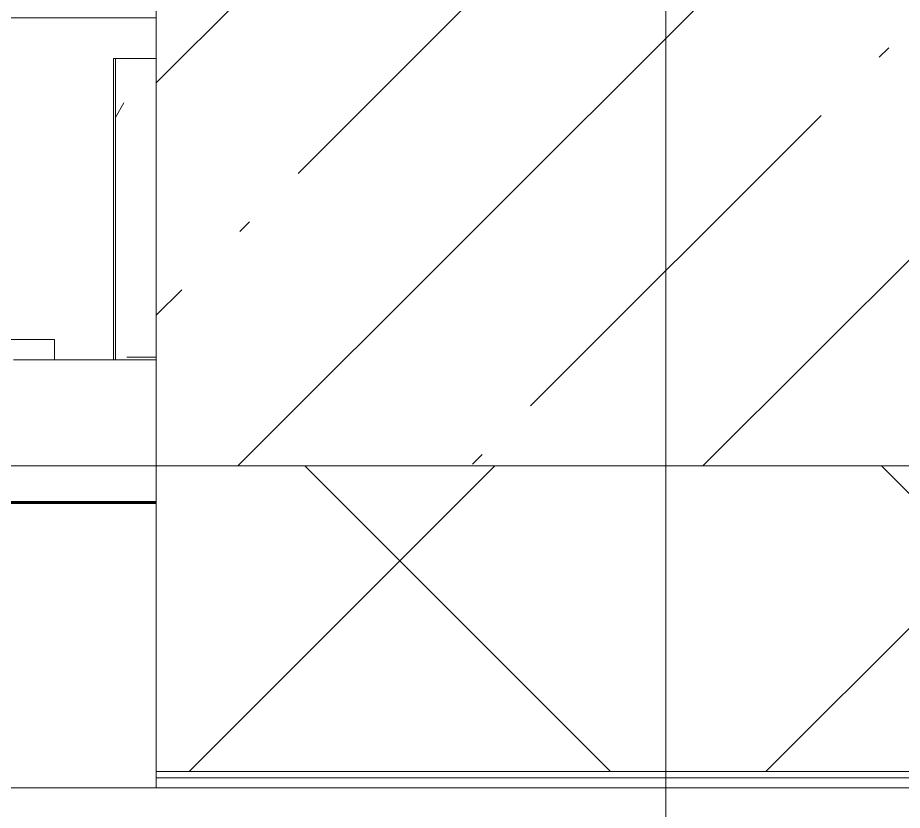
# Model space of a CAD drawing. Header units: millimetres. Extents: x -1113 to 415037, y -3642 to 28069.
# Drawn here: x 60906.7 to 61340.6, y -405.1 to -16.1 of the extents above; entities that cross this region are included whole.
import ezdxf

# ---------------------------------------------------------------- set-up
doc = ezdxf.new("R2010")
doc.units = ezdxf.units.MM
for name, color, linetype, lineweight in [('0) Стена 3.93м', 3, 'Continuous', 60), ('1) Окна 2.25м-', 6, 'Continuous', 60), ('A-FLOR', 7, 'Continuous', 9), ('A-GLAZ', 7, 'Continuous', 9), ('A-GLAZ-1', 7, 'Continuous', 5), ('A-WALL', 7, 'Continuous', 5), ('I-WALL', 7, 'Continuous', 5), ('S-COLS', 7, 'Continuous', 9), ('S-COLS-1', 7, 'Continuous', 5), ('Оси', 7, 'Continuous', 9)]:
    doc.layers.add(name, color=color, linetype=linetype, lineweight=lineweight)
doc.layers.add('A-WALL-1', color=9, linetype='Continuous', lineweight=5, true_color=0x808080)
doc.layers.add('A-WALL-FNSH-1', color=9, linetype='Continuous', lineweight=5, true_color=0x808080)

# ---------------------------------------------------------------- blocks, each defined once
blk = doc.blocks.new('BSC_Колонна _Прямоугольная - 500х500-V11-Объем проектирования 1 этажа')
at = {"layer": 'S-COLS-1'}
h = blk.add_hatch(dxfattribs=at)
h.set_pattern_fill('FP_15', color=256, style=0, pattern_type=2)
h.set_pattern_definition([(45, (-61160, -150), (-114.04925, 114.04925), []), (45, (-61045.95, -150), (-114.04925, 114.04925), [201.613, -40.323, 6.706, -33.617])])
h.paths.add_polyline_path([(-250, -250), (250, -250), (250, 250), (-250, 250), (-250, -157.27)])
for p, q in [((-250, 250), (-250, -250)), ((-250, -250), (250, -250))]:
    blk.add_line(p, q, dxfattribs=at)
blk = doc.blocks.new('120_Окно_СКБ_1Ст - 120_Окно_СКБ_1Ст 900х2500_h_-20664874-Объем проектирования 1 этажа')
at = {"layer": 'A-GLAZ'}
for p, q in [((-450, -127), (-450, -57)), ((-450, -57), (-380, -57)), ((-380, -127), (-450, -127)), ((-380, -127), (-400, -127)), ((-400, -127), (-400, -137)), ((-400, -137), (400, -137)), ((400, -137), (-400, -137))]:
    blk.add_line(p, q, dxfattribs=at)
at = {"layer": 'A-GLAZ-1'}
for p, q in [((450, -57), (-450, -57)), ((-430, -127), (-400, -127))]:
    blk.add_line(p, q, dxfattribs=at)
blk = doc.blocks.new('1floor')
at = {"layer": 'A-WALL'}
h = blk.add_hatch(dxfattribs=at)
h.set_pattern_fill('FP_24', color=256, style=0, pattern_type=2)
h.set_pattern_definition([(45, (0, 0), (-141.42136, 141.42136), []), (135, (0, 0), (-141.42136, -141.42136), [])])
h.paths.add_polyline_path([(75692.06, -250), (75700, -250), (75700, -100), (73980, -100), (73980, -250), (75480, -250)])
h.paths.add_polyline_path([(70660, -250), (70660, -100), (67060, -100), (67060, -250), (69821.35, -250)])
h.paths.add_polyline_path([(72236.07, -250), (72280, -250), (72280, -100), (71560, -101.79), (71560, -250), (72080, -250)])
h.paths.add_polyline_path([(65160, -250), (66160, -250), (66160, -100), (65160, -100), (65160, -118)])
h.paths.add_polyline_path([(63710, -250), (64260, -250), (64260, -100), (63710, -100), (63710, -121.31)])
h.paths.add_polyline_path([(60910, -250), (61610, -250), (61610, -100), (60910, -100), (60910, -128.27)])
h.paths.add_polyline_path([(60010, -250), (60010, -100), (59260, -100), (59260, -250)])
h.paths.add_polyline_path([(57160, -250), (57160, -100), (56410, -100), (56410, -250)])
h.paths.add_polyline_path([(53310, -250), (53310, -100), (51871.54, -100), (51871.54, -250)])
h.paths.add_polyline_path([(49771.54, -250), (49771.54, -100), (49060, -100), (49060, -250), (49190.71, -250)])
h.paths.add_polyline_path([(48160, -250), (48160, -100), (47410, -100), (47410, -250)])
h.paths.add_polyline_path([(44310, -250), (44310, -100), (42737.54, -100), (42737.54, -250)])
h.paths.add_polyline_path([(38875.4, -250), (39040, -250), (39040, -100), (37990, -100), (37990, -250)])
h.paths.add_polyline_path([(40637.54, -250), (40637.54, -100), (39940, -100), (39940, -250)])
h.paths.add_polyline_path([(36812.33, -250), (37090, -250), (37090, -100), (35970, -100), (35970, -250)])
h.paths.add_polyline_path([(33870, -250), (33870, -100), (33010, -100), (33010, -250)])
h.paths.add_polyline_path([(30210, -250), (30210, -100), (29209.74, -100), (29209.74, -250)])
h.paths.add_polyline_path([(28309.74, -250), (28309.74, -100), (27310, -100), (27310, -250)])
h.paths.add_polyline_path([(26410, -250), (26410, -100), (25435, -100), (25435, -250)])
h.paths.add_polyline_path([(22635, -250), (22635, -100), (21610, -100), (21610, -250)])
h.paths.add_polyline_path([(19360, -250), (20710, -250), (20710, -100), (19360, -100), (19360, -231.59)])
h.paths.add_polyline_path([(17260, -250), (17260, -100), (16510, -100), (16510, -250)])
h.paths.add_polyline_path([(14860, -250), (15610, -250), (15610, -100), (14860, -100), (14860, -242.78)])
h.paths.add_polyline_path([(12055.57, -250), (12760, -248), (12760, -100), (12010, -100), (12010, -250)])
h.paths.add_polyline_path([(7929.44, -250), (8259.74, -250), (8259.74, -100), (6830, -100), (6830, -250), (7660, -250)])
h.paths.add_polyline_path([(9159.74, -250), (9910, -250), (9910, -100), (9159.74, -100), (9159.74, -118)])
h.paths.add_polyline_path([(110, -250), (3730, -250), (3730, -100), (-260, -100), (-260, -250), (-110, -250)])
at = {"layer": 'I-WALL'}
h = blk.add_hatch(dxfattribs=at)
h.set_pattern_fill('FP_191', color=256, style=0, pattern_type=2)
h.set_pattern_definition([(0, (0, 0), (243.84, 60.96), [20.117, -162.763, 20.117, -162.763, -975.36]), (0, (0, 0), (243.84, 60.96), [-365.76, 20.117, -345.643, 20.117, -162.763, -426.72]), (0, (0, 0), (243.84, 60.96), [-914.4, 20.117, -101.803, 20.117, -284.683]), (120, (91.44, 30.48), (-174.71291, 180.691634), [20.117, -162.763, 20.117, -162.763, -975.36]), (120, (91.44, 30.48), (-174.71291, 180.691634), [-365.76, 20.117, -345.643, 20.117, -162.763, -426.72]), (120, (91.44, 30.48), (-174.71291, 180.691634), [-914.4, 20.117, -101.803, 20.117, -284.683]), (240, (121.92, 152.4), (-69.12709, -241.651634), [20.117, -162.763, 20.117, -162.763, -975.36]), (240, (121.92, 152.4), (-69.12709, -241.651634), [-365.76, 20.117, -345.643, 20.117, -162.763, -426.72]), (240, (121.92, 152.4), (-69.12709, -241.651634), [-914.4, 20.117, -101.803, 20.117, -284.683])])
h.paths.add_polyline_path([(60890, -48), (60910, -48), (60910, 100), (60890, 100), (60890, -38)])
at = {"layer": 'A-FLOR'}
blk.add_line((60910, 120), (57180, 120), dxfattribs=at)
at = {"layer": 'A-WALL'}
for p, q in [((60910, -250), (61610, -250)), ((60910, -253), (61610, -253)), ((60910, -258), (60010, -258))]:
    blk.add_line(p, q, dxfattribs=at)
at = {"layer": 'A-WALL-1'}
for p, q in [((60890, 100), (60890, -48)), ((60910, 100), (60890, 100)), ((60890, -48), (60910, -48)), ((60910, -100), (60910, -250))]:
    blk.add_line(p, q, dxfattribs=at)
at = {"layer": 'A-WALL-FNSH-1'}
for p, q in [((60889, 100), (60889, -48)), ((60890, 100), (60889, 100)), ((60889, -48), (60890, -48)), ((60910, -250), (60910, -258)), ((60910, -258), (61610, -258))]:
    blk.add_line(p, q, dxfattribs=at)
at = {"layer": 'I-WALL'}
blk.add_line((60910, -100), (60010, -100), dxfattribs=at)
at = {"layer": 'Оси'}
blk.add_line((61160, -623.46), (61160, 4376.54), dxfattribs=at)
at = {"layer": 'A-GLAZ', "color": 3, "rotation": 180}
blk.add_blockref('120_Окно_СКБ_1Ст - 120_Окно_СКБ_1Ст 900х2500_h_-20664874-Объем проектирования 1 этажа', (60460, -175), dxfattribs=at)
at = {"layer": 'S-COLS'}
blk.add_blockref('BSC_Колонна _Прямоугольная - 500х500-V11-Объем проектирования 1 этажа', (61160, 150), dxfattribs=at)

msp = doc.modelspace()

# ---------------------------------------------------------------- linework, layer by layer
at = {"layer": '1) Окна 2.25м-'}
msp.add_lwpolyline([(60074.7, -254.06), (60974.7, -254.06)], dxfattribs=at)

# ---------------------------------------------------------------- block references
at = {"layer": '0) Стена 3.93м'}
msp.add_blockref('1floor', (64.7, -136.06), dxfattribs=at)

doc.saveas('drawing.dxf')
